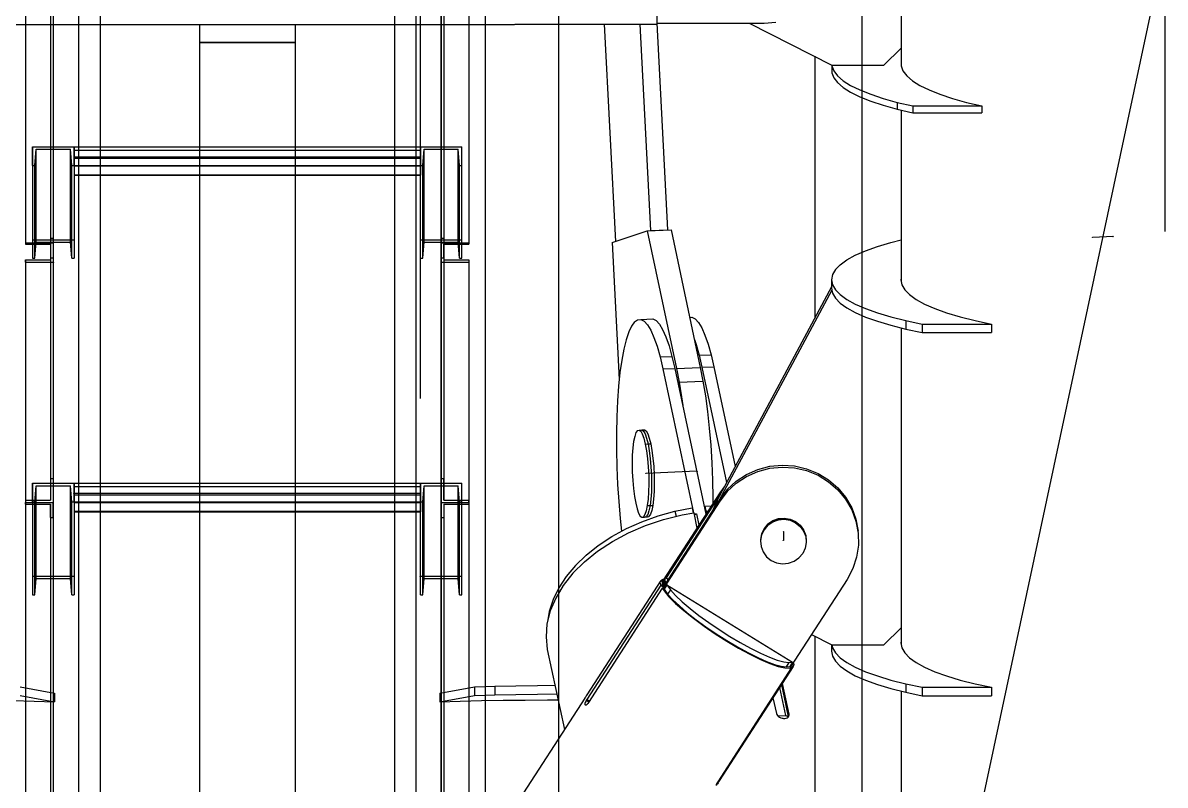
# Model space of a CAD drawing. Header units: millimetres. Extents: x 150209.93 to 150215.05, y 136675.65 to 136679.93.
# Drawn here: x 150213.5485 to 150213.6145, y 136676.2702 to 136676.3142 of the extents above; entities that cross this region are included whole.
import ezdxf

# ---------------------------------------------------------------- set-up
doc = ezdxf.new("R2010")
doc.units = ezdxf.units.MM
doc.header["$LTSCALE"] = 0.25
for name, pattern in [('CENTER', [50.8, 31.75, -6.35, 6.35, -6.35]), ('XKITLINE00', [0]), ('XKITLINE02', [4, 2, -2]), ('XKITLINE03', [6, 3, -1, 1, -1])]:
    doc.linetypes.add(name, pattern=pattern)

# ---------------------------------------------------------------- blocks, each defined once
blk = doc.blocks.new('çatıı')
at = {"color": 8, "linetype": 'CENTER'}
for p, q in [((23255, 3096.7), (23255, 4763.35)), ((23430, 2357.78), (23430, 3985.69)), ((23342.5, 3030.27), (23342.5, 3850.27)), ((22900, 2620.27), (23430, 3440.27)), ((23430, 2620.27), (23255, 3440.27)), ((23342.5, 3030.27), (23430, 3440.27)), ((23414.98, 3356.22), (23409.08, 3355.98)), ((23294.82, 3288.49), (23280.09, 3287.87)), ((23319.8, 3271), (23319.8, 3268.55))]:
    blk.add_line(p, q, dxfattribs=at)
at = {"color": 116, "linetype": 'XKITLINE02', "true_color": 0x136734}
for p, q in [((23122.41, 4187.77), (23122.41, 3000.84)), ((23122.94, 4187.77), (23122.94, 3002.41)), ((23207.04, 4187.77), (23207.04, 3002.41)), ((23207.57, 4187.77), (23207.57, 3000.84)), ((23104.64, 4168.77), (23104.64, 3002.41)), ((23225.34, 4168.77), (23225.34, 3002.41)), ((23105.17, 4166.61), (23105.17, 3000.84)), ((23224.81, 4166.61), (23224.81, 3000.84)), ((23115.02, 4010.31), (23115.02, 2304.77)), ((23122.52, 4010.31), (23122.52, 2304.77)), ((23207.47, 4010.11), (23207.47, 2304.77)), ((23214.97, 4010.31), (23214.97, 2597.45)), ((23115.87, 4009.98), (23115.87, 2305.1)), ((23214.12, 4009.98), (23214.12, 2597.45)), ((23122.52, 4005.73), (23122.52, 2597.45)), ((23207.47, 4005.52), (23207.47, 2597.45)), ((23114.92, 3997.81), (23114.92, 2298.3)), ((23115.45, 3998.62), (23115.45, 2299.1)), ((23213.68, 3998.62), (23213.68, 2597.45)), ((23214.53, 3998.62), (23214.52, 2299.1)), ((23215.06, 3997.81), (23215.06, 2298.3)), ((23232.3, 3997.81), (23232.29, 2298.3)), ((23232.83, 3998.62), (23232.82, 2299.1)), ((23116.3, 3967.65), (23116.3, 2597.45)), ((23233.68, 3786.04), (23233.68, 2597.45)), ((23101, 3473.64), (23101, 3353.99)), ((23101, 3473.21), (23101, 3353.99)), ((23108.2, 3473.21), (23108.2, 3350.1)), ((23109, 3473.64), (23109, 3350.1)), ((23220.98, 3473.64), (23220.98, 3350.1)), ((23221.78, 3473.21), (23221.78, 3350.1)), ((23228.98, 3473.64), (23228.98, 3353.99)), ((23116.3, 3463.1), (23116.3, 3417.45)), ((23122.52, 3463.1), (23122.52, 3417.45)), ((23207.47, 3463.1), (23207.47, 3417.45)), ((23213.68, 3463.1), (23213.68, 3417.45)), ((23233.68, 3463.1), (23233.68, 3417.45)), ((23103, 3376.75), (23103, 3382.09)), ((23103, 3382.09), (23115, 3382.09)), ((23103, 3382.09), (23103, 3349.93)), ((23103.68, 3376.75), (23104.07, 3381.41)), ((23104.07, 3381.41), (23113.94, 3381.41)), ((23104.07, 3354.6), (23104.07, 3381.41)), ((23114.32, 3376.75), (23113.94, 3381.41)), ((23113.94, 3354.6), (23113.94, 3381.41)), ((23115, 3382.09), (23115, 3373.88)), ((23115, 3382.09), (23122.52, 3382.09)), ((23115, 3376.75), (23115, 3382.09)), ((23115, 3382.09), (23115, 3349.93)), ((23115, 3381.16), (23214.98, 3381.16)), ((23207.47, 3382.09), (23214.98, 3382.09)), ((23214.98, 3382.09), (23214.98, 3373.88)), ((23214.98, 3355.27), (23214.98, 3382.09)), ((23214.98, 3376.75), (23214.98, 3382.09)), ((23214.98, 3382.09), (23226.98, 3382.09)), ((23215.66, 3376.75), (23216.05, 3381.41)), ((23216.05, 3354.6), (23216.05, 3381.41)), ((23216.05, 3381.41), (23225.92, 3381.41)), ((23225.92, 3354.6), (23225.92, 3381.41)), ((23226.3, 3376.75), (23225.92, 3381.41)), ((23226.98, 3355.27), (23226.98, 3382.09)), ((23226.98, 3376.75), (23226.98, 3382.09)), ((23115, 3379.22), (23122.52, 3379.22)), ((23115, 3378.79), (23214.98, 3378.79)), ((23207.47, 3379.22), (23214.98, 3379.22)), ((23103, 3376.75), (23103.68, 3376.75)), ((23103.68, 3349.93), (23103.68, 3376.75)), ((23114.32, 3376.75), (23115, 3376.75)), ((23114.32, 3349.93), (23114.32, 3376.75)), ((23115, 3376.75), (23214.98, 3376.75)), ((23115, 3376.59), (23214.98, 3376.59)), ((23115, 3374.04), (23214.98, 3374.04)), ((23115, 3373.88), (23122.52, 3373.88)), ((23207.47, 3373.88), (23214.98, 3373.88)), ((23214.98, 3349.93), (23214.98, 3376.75)), ((23214.98, 3376.75), (23215.66, 3376.75)), ((23215.66, 3349.93), (23215.66, 3376.75)), ((23226.3, 3349.93), (23226.3, 3376.75)), ((23226.3, 3376.75), (23226.98, 3376.75)), ((23226.98, 3349.93), (23226.98, 3376.75)), ((23101, 3354.42), (23109, 3354.42)), ((23101, 3353.99), (23108.2, 3353.99)), ((23103, 3355.27), (23115, 3355.27)), ((23103.68, 3349.93), (23104.07, 3354.6)), ((23104.07, 3354.6), (23113.94, 3354.6)), ((23108.2, 3355.75), (23109, 3355.75)), ((23108.2, 3355.75), (23108.2, 3349.48)), ((23108.2, 3355.75), (23108.2, 3280.15)), ((23109, 3355.75), (23109, 3348.78)), ((23109, 3355.75), (23109, 3279.46)), ((23114.32, 3349.93), (23113.94, 3354.6)), ((23214.98, 3349.93), (23214.98, 3355.27)), ((23214.98, 3355.27), (23226.98, 3355.27)), ((23215.66, 3349.93), (23216.05, 3354.6)), ((23216.05, 3354.6), (23225.92, 3354.6)), ((23220.98, 3355.75), (23220.98, 3286.42)), ((23220.98, 3355.75), (23221.78, 3355.75)), ((23220.98, 3350.1), (23220.98, 3354.42)), ((23220.98, 3354.42), (23228.98, 3354.42)), ((23221.78, 3355.75), (23221.78, 3286.42)), ((23221.78, 3350.1), (23221.78, 3353.99)), ((23221.78, 3353.99), (23228.98, 3353.99)), ((23226.3, 3349.93), (23225.92, 3354.6)), ((23226.98, 3349.93), (23226.98, 3355.27)), ((23228.98, 3353.99), (23228.98, 3354.42)), ((23220.98, 3352.26), (23220.98, 3279.46)), ((23221.78, 3352.26), (23221.78, 3280.15)), ((23101, 3349.48), (23108.2, 3349.48)), ((23101, 3348.78), (23101, 3349.48)), ((23101, 3349.48), (23101, 3279.46)), ((23101, 3348.78), (23109, 3348.78)), ((23103, 3349.93), (23103.68, 3349.93)), ((23108.2, 3350.1), (23109, 3350.1)), ((23114.32, 3349.93), (23115, 3349.93)), ((23214.98, 3349.93), (23215.66, 3349.93)), ((23220.98, 3350.1), (23221.78, 3350.1)), ((23220.98, 3348.78), (23228.98, 3348.78)), ((23221.78, 3349.48), (23228.98, 3349.48)), ((23226.3, 3349.93), (23226.98, 3349.93)), ((23228.98, 3349.48), (23228.98, 3279.46)), ((23103, 3279.66), (23103, 3285)), ((23103, 3285), (23115, 3285)), ((23103, 3285), (23103, 3252.84)), ((23108.2, 3286.42), (23109, 3286.42)), ((23115, 3285), (23115, 3276.79)), ((23115, 3285), (23122.52, 3285)), ((23115, 3279.66), (23115, 3285)), ((23115, 3285), (23115, 3252.84)), ((23207.47, 3285), (23214.98, 3285)), ((23214.98, 3285), (23214.98, 3276.79)), ((23214.98, 3258.18), (23214.98, 3285)), ((23214.98, 3279.66), (23214.98, 3285)), ((23214.98, 3285), (23226.98, 3285)), ((23220.98, 3279.46), (23220.98, 3286.42)), ((23220.98, 3286.42), (23221.78, 3286.42)), ((23221.78, 3280.15), (23221.78, 3286.42)), ((23226.98, 3258.18), (23226.98, 3285)), ((23226.98, 3279.66), (23226.98, 3285)), ((23103.68, 3279.66), (23104.07, 3284.32)), ((23104.07, 3284.32), (23113.94, 3284.32)), ((23104.07, 3257.5), (23104.07, 3284.32)), ((23114.32, 3279.66), (23113.94, 3284.32)), ((23113.94, 3257.5), (23113.94, 3284.32)), ((23115, 3284.07), (23214.98, 3284.07)), ((23115, 3282.13), (23122.52, 3282.13)), ((23115, 3281.7), (23214.98, 3281.7)), ((23207.47, 3282.13), (23214.98, 3282.13)), ((23215.66, 3279.66), (23216.05, 3284.32)), ((23216.05, 3257.5), (23216.05, 3284.32)), ((23216.05, 3284.32), (23225.92, 3284.32)), ((23225.92, 3257.5), (23225.92, 3284.32)), ((23226.3, 3279.66), (23225.92, 3284.32)), ((23101, 3280.15), (23108.2, 3280.15)), ((23101, 3279.46), (23109, 3279.46)), ((23101, 3279.02), (23101, 3279.46)), ((23101, 3279.46), (23109, 3279.46)), ((23101, 3279.46), (23101, 3159.81)), ((23101, 3279.02), (23108.2, 3279.02)), ((23103, 3279.66), (23103.68, 3279.66)), ((23103.68, 3252.84), (23103.68, 3279.66)), ((23108.2, 3275.14), (23108.2, 3279.02)), ((23108.2, 3279.02), (23108.2, 3155.92)), ((23109, 3275.14), (23109, 3279.46)), ((23109, 3279.46), (23109, 3155.92)), ((23114.32, 3279.66), (23115, 3279.66)), ((23114.32, 3252.84), (23114.32, 3279.66)), ((23115, 3279.66), (23214.98, 3279.66)), ((23115, 3279.5), (23214.98, 3279.5)), ((23214.98, 3252.84), (23214.98, 3279.66)), ((23214.98, 3279.66), (23215.66, 3279.66)), ((23215.66, 3252.84), (23215.66, 3279.66)), ((23220.98, 3279.46), (23228.98, 3279.46)), ((23220.98, 3279.46), (23220.98, 3155.92)), ((23220.98, 3279.46), (23228.98, 3279.46)), ((23221.78, 3280.15), (23228.98, 3280.15)), ((23221.78, 3279.02), (23221.78, 3155.92)), ((23221.78, 3279.02), (23228.98, 3279.02)), ((23226.3, 3252.84), (23226.3, 3279.66)), ((23226.3, 3279.66), (23226.98, 3279.66)), ((23226.98, 3252.84), (23226.98, 3279.66)), ((23228.98, 3279.46), (23228.98, 3280.15)), ((23228.98, 3279.46), (23228.98, 3159.81)), ((23108.2, 3275.14), (23109, 3275.14)), ((23115, 3276.95), (23214.98, 3276.95)), ((23115, 3276.79), (23122.52, 3276.79)), ((23207.47, 3276.79), (23214.98, 3276.79)), ((23220.98, 3275.14), (23221.78, 3275.14)), ((23103, 3258.18), (23115, 3258.18)), ((23103.68, 3252.84), (23104.07, 3257.5)), ((23104.07, 3257.5), (23113.94, 3257.5)), ((23114.32, 3252.84), (23113.94, 3257.5)), ((23214.98, 3252.84), (23214.98, 3258.18)), ((23214.98, 3258.18), (23226.98, 3258.18)), ((23215.66, 3252.84), (23216.05, 3257.5)), ((23216.05, 3257.5), (23225.92, 3257.5)), ((23226.3, 3252.84), (23225.92, 3257.5)), ((23226.98, 3252.84), (23226.98, 3258.18)), ((23103, 3252.84), (23103.68, 3252.84)), ((23114.32, 3252.84), (23115, 3252.84)), ((23214.98, 3252.84), (23215.66, 3252.84)), ((23226.3, 3252.84), (23226.98, 3252.84))]:
    blk.add_line(p, q, dxfattribs=at)
at = {"color": 1, "linetype": 'XKITLINE03'}
for p, q in [((23115.02, 4010.31), (23115.02, 2309.56)), ((23214.97, 2309.56), (23214.97, 4010.31)), ((23220.97, 2292.58), (23220.98, 4000.82)), ((23109, 3473.64), (23109, 3354.42)), ((23220.98, 3354.42), (23220.98, 3473.64)), ((23115, 3382.09), (23115, 3355.27)), ((23214.98, 3355.27), (23214.98, 3382.09)), ((23115, 3379.22), (23214.98, 3379.22)), ((23109, 3348.78), (23109, 3279.46)), ((23220.98, 3279.46), (23220.98, 3348.78)), ((23115, 3285), (23115, 3258.18)), ((23214.98, 3258.18), (23214.98, 3285)), ((23115, 3282.13), (23214.98, 3282.13)), ((23109, 3279.46), (23109, 3160.24)), ((23220.98, 3160.24), (23220.98, 3279.46))]:
    blk.add_line(p, q, dxfattribs=at)
at = {"color": 8, "linetype": 'XKITLINE00'}
for p, q in [((23353.8, 3462.9), (23353.8, 3410.58)), ((23283.2, 3435.18), (23283.2, 3417.6)), ((23087.8, 3417.45), (23242.19, 3417.45)), ((23151.2, 3417.45), (23151.2, 3096.7)), ((23178.8, 3417.45), (23178.8, 3096.7)), ((23242.19, 3417.45), (23242.36, 3417.46)), ((23242.36, 3417.46), (23242.6, 3417.47)), ((23242.6, 3417.47), (23242.89, 3417.48)), ((23242.89, 3417.48), (23243.2, 3417.48)), ((23243.2, 3417.48), (23283.2, 3417.48)), ((23268.03, 3417.48), (23271.3, 3354.78)), ((23278.35, 3417.48), (23281.46, 3357.92)), ((23283.2, 3417.82), (23314.2, 3417.82)), ((23283.2, 3417.6), (23283.2, 3417.48)), ((23283.25, 3417.82), (23286.37, 3358.13)), ((23309.91, 3417.82), (23333.8, 3405.71)), ((23314.2, 3417.82), (23317.64, 3418.09)), ((23151.2, 3412.32), (23178.8, 3412.32)), ((23151.2, 3412.16), (23178.8, 3412.16)), ((23348.8, 3405.71), (23353.8, 3410.58)), ((23353.8, 3410.58), (23353.8, 3405.35)), ((23328.85, 3408.22), (23328.85, 3332.67)), ((23353.8, 3406.96), (23353.76, 3406.88)), ((23353.76, 3406.88), (23353.76, 3405.44)), ((23333.76, 3405.73), (23333.76, 3405.44)), ((23333.76, 3405.44), (23334.31, 3404)), ((23333.76, 3405.44), (23333.76, 3403.49)), ((23333.76, 3403.49), (23334.31, 3402.05)), ((23333.8, 3405.71), (23348.8, 3405.71)), ((23334.31, 3404), (23335.4, 3402.58)), ((23353.76, 3405.44), (23354.31, 3404)), ((23354.31, 3404), (23355.4, 3402.58)), ((23334.31, 3402.05), (23335.4, 3400.63)), ((23335.4, 3402.58), (23337.03, 3401.18)), ((23335.4, 3400.63), (23337.03, 3399.23)), ((23337.03, 3401.18), (23339.18, 3399.82)), ((23355.4, 3402.58), (23357.03, 3401.18)), ((23357.03, 3401.18), (23359.18, 3399.82)), ((23337.03, 3399.23), (23339.18, 3397.87)), ((23339.18, 3399.82), (23341.83, 3398.51)), ((23339.18, 3397.87), (23341.83, 3396.56)), ((23341.83, 3398.51), (23344.98, 3397.25)), ((23344.98, 3397.25), (23348.59, 3396.05)), ((23359.18, 3399.82), (23361.83, 3398.51)), ((23361.83, 3398.51), (23364.98, 3397.25)), ((23364.98, 3397.25), (23368.59, 3396.05)), ((23341.83, 3396.56), (23344.98, 3395.3)), ((23344.98, 3395.3), (23348.59, 3394.1)), ((23348.59, 3396.05), (23352.65, 3394.93)), ((23348.59, 3394.1), (23352.65, 3392.98)), ((23352.65, 3394.93), (23357.11, 3393.89)), ((23352.65, 3394.93), (23352.65, 3392.98)), ((23357.11, 3393.89), (23377.11, 3393.89)), ((23357.11, 3393.89), (23357.11, 3391.94)), ((23368.59, 3396.05), (23372.65, 3394.93)), ((23372.65, 3394.93), (23377.11, 3393.89)), ((23377.11, 3393.89), (23377.11, 3391.94)), ((23352.65, 3392.98), (23357.11, 3391.94)), ((23353.8, 3392.71), (23353.8, 3343.24)), ((23357.11, 3391.94), (23377.11, 3391.94)), ((23270.34, 3354.45), (23280.48, 3357.88)), ((23280.48, 3357.88), (23287.35, 3358.17)), ((23280.48, 3357.88), (23288.93, 3318.14)), ((23281.46, 3357.92), (23286.37, 3358.13)), ((23287.35, 3358.17), (23295.8, 3318.43)), ((23270.34, 3354.45), (23272.4, 3314.92)), ((23346.91, 3353.34), (23350.8, 3354.5)), ((23350.8, 3354.5), (23353.8, 3355.26)), ((23338.1, 3349.46), (23340.54, 3350.81)), ((23340.54, 3350.81), (23343.48, 3352.11)), ((23343.48, 3352.11), (23346.91, 3353.34)), ((23336.18, 3348.07), (23334.8, 3346.66)), ((23336.18, 3348.07), (23338.1, 3349.46)), ((23333.97, 3345.21), (23333.7, 3343.76)), ((23334.8, 3346.66), (23333.97, 3345.21)), ((23353.8, 3344.29), (23353.7, 3343.76)), ((23333.7, 3341.7), (23300.65, 3280.09)), ((23333.8, 3340.77), (23301.28, 3280.14)), ((23333.7, 3343.76), (23333.7, 3341.33)), ((23333.7, 3343.76), (23333.97, 3342.31)), ((23333.7, 3341.33), (23333.8, 3340.8)), ((23333.8, 3340.8), (23333.8, 3340.77)), ((23333.8, 3340.77), (23333.8, 3340.77)), ((23333.8, 3340.77), (23333.97, 3339.88)), ((23333.97, 3342.31), (23334.8, 3340.87)), ((23334.8, 3340.87), (23336.18, 3339.45)), ((23353.7, 3343.76), (23353.97, 3342.31)), ((23353.97, 3342.31), (23354.8, 3340.87)), ((23354.8, 3340.87), (23356.18, 3339.45)), ((23333.97, 3339.88), (23334.8, 3338.43)), ((23334.8, 3338.43), (23336.18, 3337.02)), ((23336.18, 3339.45), (23338.1, 3338.06)), ((23338.1, 3338.06), (23340.54, 3336.72)), ((23356.18, 3339.45), (23358.1, 3338.06)), ((23358.1, 3338.06), (23360.54, 3336.72)), ((23336.18, 3337.02), (23338.1, 3335.63)), ((23338.1, 3335.63), (23340.54, 3334.28)), ((23340.54, 3336.72), (23343.48, 3335.42)), ((23340.54, 3334.28), (23343.48, 3332.99)), ((23343.48, 3335.42), (23346.91, 3334.19)), ((23346.91, 3334.19), (23350.8, 3333.02)), ((23360.54, 3336.72), (23363.48, 3335.42)), ((23363.48, 3335.42), (23366.91, 3334.19)), ((23366.91, 3334.19), (23370.8, 3333.02)), ((23276.8, 3331.58), (23275.94, 3330.39)), ((23276.8, 3331.58), (23277.7, 3332.22)), ((23277.7, 3332.22), (23278.63, 3332.3)), ((23278.63, 3332.3), (23282.06, 3332.44)), ((23278.63, 3332.3), (23279.58, 3331.82)), ((23279.58, 3331.82), (23280.53, 3330.78)), ((23280.53, 3330.78), (23281.48, 3329.21)), ((23282.06, 3332.44), (23283.01, 3331.96)), ((23283.01, 3331.96), (23283.97, 3330.93)), ((23283.97, 3330.93), (23284.92, 3329.36)), ((23292.73, 3332.89), (23293.35, 3332.91)), ((23293.35, 3332.91), (23294.3, 3332.43)), ((23294.3, 3332.43), (23295.26, 3331.4)), ((23295.26, 3331.4), (23296.21, 3329.83)), ((23343.48, 3332.99), (23346.91, 3331.75)), ((23346.91, 3331.75), (23350.8, 3330.59)), ((23350.8, 3333.02), (23355.12, 3331.94)), ((23355.12, 3331.94), (23355.12, 3329.5)), ((23355.12, 3331.94), (23359.84, 3330.94)), ((23359.84, 3330.94), (23359.84, 3328.5)), ((23359.84, 3330.94), (23379.84, 3330.94)), ((23370.8, 3333.02), (23375.12, 3331.94)), ((23375.12, 3331.94), (23379.84, 3330.94)), ((23379.84, 3330.94), (23379.84, 3328.5)), ((23275.13, 3328.67), (23274.39, 3326.44)), ((23275.94, 3330.39), (23275.13, 3328.67)), ((23281.48, 3329.21), (23282.42, 3327.12)), ((23284.92, 3329.36), (23285.85, 3327.26)), ((23296.21, 3329.83), (23297.14, 3327.74)), ((23297.14, 3327.74), (23298.04, 3325.15)), ((23350.8, 3330.59), (23355.12, 3329.5)), ((23353.8, 3329.83), (23353.8, 3243.29)), ((23355.12, 3329.5), (23359.84, 3328.5)), ((23359.84, 3328.5), (23379.84, 3328.5)), ((23274.39, 3326.44), (23273.71, 3323.72)), ((23282.42, 3327.12), (23283.32, 3324.53)), ((23283.32, 3324.53), (23284.18, 3321.49)), ((23285.85, 3327.26), (23286.76, 3324.68)), ((23286.76, 3324.68), (23287.62, 3321.63)), ((23294.08, 3326.52), (23294.61, 3325.01)), ((23294.61, 3325.01), (23295.47, 3321.96)), ((23298.04, 3325.15), (23298.91, 3322.11)), ((23273.71, 3323.72), (23273.12, 3320.55)), ((23284.18, 3321.49), (23287.62, 3321.63)), ((23284.18, 3321.49), (23285, 3318.02)), ((23287.62, 3321.63), (23288.43, 3318.16)), ((23295.47, 3321.96), (23298.91, 3322.11)), ((23295.47, 3321.96), (23296.28, 3318.49)), ((23298.91, 3322.11), (23299.72, 3318.64)), ((23273.12, 3320.55), (23272.61, 3316.97)), ((23285, 3318.02), (23288.43, 3318.16)), ((23285, 3318.02), (23293.86, 3276.48)), ((23288.43, 3318.16), (23297.42, 3276.06)), ((23288.93, 3318.14), (23295.8, 3318.43)), ((23288.93, 3318.14), (23289.69, 3314.22)), ((23295.8, 3318.43), (23296.56, 3314.51)), ((23296.28, 3318.49), (23299.72, 3318.64)), ((23296.28, 3318.49), (23303.39, 3285.19)), ((23299.72, 3318.64), (23305.87, 3289.81)), ((23272.61, 3316.97), (23272.2, 3313.02)), ((23289.69, 3314.22), (23296.56, 3314.51)), ((23296.56, 3314.51), (23297.25, 3310.25)), ((23272.2, 3313.02), (23271.89, 3308.76)), ((23289.69, 3314.22), (23290.38, 3309.96)), ((23271.89, 3308.76), (23271.68, 3304.23)), ((23290.38, 3309.96), (23290.71, 3307.5)), ((23297.25, 3310.25), (23297.85, 3305.7)), ((23297.85, 3305.7), (23298.37, 3300.92)), ((23271.68, 3304.23), (23271.58, 3299.5)), ((23271.58, 3299.5), (23271.59, 3294.62)), ((23276.86, 3298.54), (23276.55, 3297.06)), ((23277.23, 3299.62), (23276.86, 3298.54)), ((23277.65, 3300.24), (23277.23, 3299.62)), ((23277.65, 3300.24), (23278.11, 3300.38)), ((23278.11, 3300.38), (23278.89, 3300.42)), ((23278.11, 3300.38), (23278.58, 3300.04)), ((23278.58, 3300.04), (23279.05, 3299.23)), ((23278.89, 3300.42), (23279.68, 3300.45)), ((23278.89, 3300.42), (23279.37, 3300.07)), ((23278.89, 3300.42), (23279.37, 3300.07)), ((23279.05, 3299.23), (23279.5, 3297.98)), ((23279.37, 3300.07), (23279.84, 3299.26)), ((23279.37, 3300.07), (23279.84, 3299.26)), ((23279.5, 3297.98), (23279.91, 3296.34)), ((23279.68, 3300.45), (23280.15, 3300.11)), ((23279.84, 3299.26), (23280.28, 3298.01)), ((23279.84, 3299.26), (23280.28, 3298.01)), ((23280.15, 3300.11), (23280.62, 3299.3)), ((23280.28, 3298.01), (23280.7, 3296.37)), ((23280.28, 3298.01), (23280.7, 3296.37)), ((23280.62, 3299.3), (23281.07, 3298.05)), ((23281.07, 3298.05), (23281.48, 3296.41)), ((23298.37, 3300.92), (23298.79, 3295.99)), ((23271.59, 3294.62), (23271.7, 3289.66)), ((23276.32, 3295.21), (23276.17, 3293.08)), ((23276.55, 3297.06), (23276.32, 3295.21)), ((23279.91, 3296.34), (23280.7, 3296.37)), ((23279.91, 3296.34), (23280.27, 3294.37)), ((23280.7, 3296.37), (23281.48, 3296.41)), ((23280.7, 3296.37), (23281.05, 3294.4)), ((23280.7, 3296.37), (23281.05, 3294.4)), ((23281.48, 3296.41), (23281.84, 3294.44)), ((23298.79, 3295.99), (23299.1, 3290.95)), ((23276.17, 3293.08), (23276.11, 3290.75)), ((23280.27, 3294.37), (23280.56, 3292.15)), ((23280.56, 3292.15), (23280.77, 3289.76)), ((23281.05, 3294.4), (23281.35, 3292.18)), ((23281.05, 3294.4), (23281.35, 3292.18)), ((23281.35, 3292.18), (23281.56, 3289.79)), ((23281.35, 3292.18), (23281.56, 3289.79)), ((23281.84, 3294.44), (23282.13, 3292.22)), ((23282.13, 3292.22), (23282.34, 3289.83)), ((23271.7, 3289.66), (23271.91, 3284.67)), ((23276.11, 3290.75), (23276.15, 3288.31)), ((23276.15, 3288.31), (23276.27, 3285.85)), ((23280.77, 3289.76), (23280.9, 3287.3)), ((23281.56, 3289.79), (23281.69, 3287.33)), ((23281.56, 3289.79), (23281.69, 3287.33)), ((23282.34, 3289.83), (23282.47, 3287.36)), ((23299.1, 3290.95), (23299.31, 3285.88)), ((23309.15, 3287.54), (23312.41, 3289)), ((23309.15, 3286.98), (23312.41, 3288.44)), ((23312.41, 3289), (23315.87, 3289.91)), ((23312.41, 3288.44), (23315.87, 3289.35)), ((23315.87, 3289.91), (23319.44, 3290.26)), ((23315.87, 3289.35), (23319.44, 3289.7)), ((23319.44, 3290.26), (23323.01, 3290.03)), ((23319.44, 3289.7), (23323.01, 3289.47)), ((23323.01, 3290.03), (23326.5, 3289.22)), ((23323.01, 3289.47), (23326.5, 3288.67)), ((23326.5, 3289.22), (23329.81, 3287.87)), ((23326.5, 3288.67), (23329.81, 3287.32)), ((23271.91, 3284.67), (23272.23, 3279.73)), ((23276.27, 3285.85), (23276.49, 3283.46)), ((23280.94, 3284.85), (23280.88, 3282.52)), ((23280.9, 3287.3), (23280.94, 3284.85)), ((23281.72, 3284.89), (23281.66, 3282.55)), ((23281.72, 3284.89), (23281.66, 3282.55)), ((23281.69, 3287.33), (23281.72, 3284.89)), ((23281.69, 3287.33), (23281.72, 3284.89)), ((23282.51, 3284.92), (23282.45, 3282.59)), ((23282.47, 3287.36), (23282.51, 3284.92)), ((23299.31, 3285.88), (23299.41, 3280.84)), ((23303.59, 3283.18), (23306.19, 3285.58)), ((23303.59, 3282.62), (23306.19, 3285.03)), ((23306.19, 3285.58), (23309.15, 3287.54)), ((23306.19, 3285.03), (23309.15, 3286.98)), ((23329.81, 3287.87), (23332.84, 3286.01)), ((23329.81, 3287.32), (23332.84, 3285.45)), ((23332.84, 3286.01), (23335.52, 3283.69)), ((23332.84, 3285.45), (23335.52, 3283.13)), ((23276.49, 3283.46), (23276.78, 3281.24)), ((23280.88, 3282.52), (23280.73, 3280.39)), ((23281.66, 3282.55), (23281.52, 3280.43)), ((23281.66, 3282.55), (23281.52, 3280.43)), ((23282.45, 3282.59), (23282.3, 3280.46)), ((23301.44, 3282.28), (23285.12, 3257.04)), ((23301.44, 3281.72), (23285.91, 3257.71)), ((23302.72, 3283.95), (23301.44, 3282.28)), ((23303.59, 3283.18), (23301.44, 3280.38)), ((23303.59, 3282.62), (23301.44, 3279.83)), ((23301.44, 3282.28), (23301.44, 3281.72)), ((23301.74, 3282.12), (23301.44, 3281.72)), ((23303.59, 3283.18), (23303.59, 3282.62)), ((23335.52, 3283.69), (23337.76, 3280.97)), ((23335.52, 3283.13), (23337.76, 3280.41)), ((23272.23, 3279.73), (23272.65, 3274.88)), ((23276.78, 3281.24), (23277.14, 3279.27)), ((23277.14, 3279.27), (23277.55, 3277.63)), ((23280.5, 3278.55), (23280.19, 3277.06)), ((23280.73, 3280.39), (23280.5, 3278.55)), ((23280.5, 3278.55), (23281.28, 3278.58)), ((23281.28, 3278.58), (23280.97, 3277.1)), ((23281.28, 3278.58), (23280.97, 3277.1)), ((23281.52, 3280.43), (23281.28, 3278.58)), ((23281.52, 3280.43), (23281.28, 3278.58)), ((23281.28, 3278.58), (23282.07, 3278.62)), ((23282.07, 3278.62), (23281.76, 3277.13)), ((23282.3, 3280.46), (23282.07, 3278.62)), ((23301.44, 3280.38), (23284.86, 3254.73)), ((23301.44, 3279.83), (23285.12, 3254.59)), ((23297.11, 3278.37), (23297.03, 3277.88)), ((23297.11, 3278.37), (23299.02, 3278.53)), ((23297.11, 3278.37), (23297.5, 3276.53)), ((23300.65, 3280.09), (23299.28, 3277.05)), ((23299.41, 3280.84), (23299.4, 3279.13)), ((23300.65, 3280.09), (23300.65, 3279.17)), ((23301.44, 3280.38), (23301.44, 3279.83)), ((23337.76, 3280.97), (23339.52, 3277.92)), ((23337.76, 3280.41), (23339.52, 3277.36)), ((23272.65, 3274.88), (23273.06, 3271.18)), ((23277.55, 3277.63), (23278, 3276.38)), ((23278, 3276.38), (23278.47, 3275.56)), ((23278.47, 3275.56), (23278.94, 3275.22)), ((23278.93, 3273.93), (23283.62, 3275.6)), ((23278.94, 3275.22), (23279.39, 3275.37)), ((23278.94, 3275.22), (23279.72, 3275.26)), ((23279.82, 3275.99), (23279.39, 3275.37)), ((23279.72, 3275.26), (23280.18, 3275.4)), ((23279.72, 3275.26), (23280.18, 3275.4)), ((23279.72, 3275.26), (23280.51, 3275.29)), ((23280.19, 3277.06), (23279.82, 3275.99)), ((23280.6, 3276.02), (23280.18, 3275.4)), ((23280.6, 3276.02), (23280.18, 3275.4)), ((23280.51, 3275.29), (23280.96, 3275.43)), ((23280.97, 3277.1), (23280.6, 3276.02)), ((23280.97, 3277.1), (23280.6, 3276.02)), ((23281.39, 3276.05), (23280.96, 3275.43)), ((23281.76, 3277.13), (23281.39, 3276.05)), ((23283.62, 3275.6), (23288.48, 3276.93)), ((23285.19, 3274.6), (23290.54, 3275.93)), ((23288.48, 3276.93), (23293.42, 3277.89)), ((23288.48, 3276.93), (23288.78, 3275.5)), ((23290.54, 3275.93), (23293.88, 3276.49)), ((23293.42, 3277.89), (23293.73, 3276.46)), ((23293.88, 3276.49), (23294.83, 3272.06)), ((23293.95, 3276.16), (23294.7, 3276.19)), ((23294.01, 3275.91), (23294.7, 3276.19)), ((23294.7, 3276.19), (23295.4, 3272.93)), ((23297.5, 3276.53), (23297.42, 3276.07)), ((23297.57, 3276.96), (23297.44, 3276.15)), ((23297.44, 3276.15), (23297.45, 3276.11)), ((23297.57, 3276.96), (23298.02, 3277)), ((23297.57, 3276.96), (23297.67, 3276.46)), ((23316.72, 3274.24), (23318.33, 3274.82)), ((23318.33, 3274.82), (23320.05, 3274.98)), ((23318.33, 3274.65), (23320.05, 3274.8)), ((23318.33, 3274.65), (23320.05, 3274.8)), ((23320.05, 3274.98), (23321.75, 3274.7)), ((23320.05, 3274.8), (23321.75, 3274.52)), ((23320.05, 3274.8), (23321.75, 3274.52)), ((23339.52, 3277.92), (23340.74, 3274.64)), ((23339.52, 3277.36), (23340.74, 3274.08)), ((23270.23, 3269.64), (23274.44, 3271.93)), ((23274.44, 3271.93), (23278.93, 3273.93)), ((23275.05, 3270.73), (23280, 3272.86)), ((23280, 3272.86), (23285.19, 3274.6)), ((23314.21, 3271.98), (23313.49, 3270.45)), ((23314.21, 3271.8), (23313.49, 3270.27)), ((23314.21, 3271.8), (23313.49, 3270.27)), ((23314.21, 3271.62), (23313.49, 3270.1)), ((23315.31, 3273.27), (23314.21, 3271.98)), ((23315.31, 3273.09), (23314.21, 3271.8)), ((23315.31, 3273.09), (23314.21, 3271.8)), ((23315.31, 3272.91), (23314.21, 3271.62)), ((23314.21, 3271.98), (23314.21, 3271.8)), ((23314.21, 3271.8), (23314.21, 3271.62)), ((23315.31, 3273.27), (23316.72, 3274.24)), ((23315.31, 3273.09), (23316.72, 3274.06)), ((23315.31, 3273.09), (23316.72, 3274.06)), ((23315.31, 3272.91), (23316.72, 3273.88)), ((23316.72, 3274.06), (23318.33, 3274.65)), ((23316.72, 3274.06), (23318.33, 3274.65)), ((23316.72, 3273.88), (23318.33, 3274.47)), ((23318.33, 3274.47), (23320.05, 3274.62)), ((23320.05, 3274.62), (23321.75, 3274.34)), ((23321.75, 3274.7), (23323.31, 3273.99)), ((23321.75, 3274.52), (23323.31, 3273.81)), ((23321.75, 3274.52), (23323.31, 3273.81)), ((23321.75, 3274.34), (23323.31, 3273.64)), ((23323.31, 3273.99), (23323.31, 3273.81)), ((23323.31, 3273.99), (23324.64, 3272.92)), ((23323.31, 3273.81), (23324.64, 3272.74)), ((23323.31, 3273.81), (23324.64, 3272.74)), ((23323.31, 3273.81), (23323.31, 3273.64)), ((23323.31, 3273.64), (23324.64, 3272.56)), ((23324.64, 3272.92), (23325.63, 3271.55)), ((23324.64, 3272.74), (23325.63, 3271.37)), ((23324.64, 3272.74), (23325.63, 3271.37)), ((23324.64, 3272.56), (23325.63, 3271.19)), ((23325.63, 3271.55), (23326.23, 3269.97)), ((23340.74, 3274.64), (23341.39, 3271.2)), ((23340.74, 3274.08), (23341.39, 3270.64)), ((23266.15, 3265.44), (23270.41, 3268.25)), ((23266.34, 3267.07), (23270.23, 3269.64)), ((23270.41, 3268.25), (23275.05, 3270.73)), ((23313.49, 3270.45), (23313.2, 3268.8)), ((23313.49, 3270.27), (23313.2, 3268.62)), ((23313.49, 3270.27), (23313.2, 3268.62)), ((23313.49, 3270.1), (23313.2, 3268.44)), ((23313.2, 3268.8), (23313.2, 3268.62)), ((23313.2, 3268.62), (23313.2, 3268.44)), ((23313.2, 3268.44), (23313.36, 3266.77)), ((23325.63, 3271.37), (23326.23, 3269.79)), ((23325.63, 3271.37), (23326.23, 3269.79)), ((23325.63, 3271.19), (23326.23, 3269.62)), ((23326.23, 3269.97), (23326.39, 3268.3)), ((23326.23, 3269.79), (23326.39, 3268.12)), ((23326.23, 3269.79), (23326.39, 3268.12)), ((23326.23, 3269.62), (23326.39, 3267.94)), ((23341.39, 3270.64), (23341.45, 3267.15)), ((23262.33, 3262.36), (23266.15, 3265.44)), ((23262.83, 3264.27), (23266.34, 3267.07)), ((23313.36, 3266.77), (23313.96, 3265.19)), ((23313.96, 3265.19), (23314.95, 3263.82)), ((23326.1, 3266.29), (23325.38, 3264.76)), ((23326.39, 3267.94), (23326.1, 3266.29)), ((23341.45, 3267.15), (23340.92, 3263.7)), ((23259.01, 3259.04), (23262.33, 3262.36)), ((23259.72, 3261.27), (23262.83, 3264.27)), ((23314.95, 3263.82), (23316.28, 3262.75)), ((23316.28, 3262.75), (23317.84, 3262.05)), ((23317.84, 3262.05), (23319.54, 3261.76)), ((23319.54, 3261.76), (23321.26, 3261.92)), ((23321.26, 3261.92), (23322.87, 3262.5)), ((23322.87, 3262.5), (23324.28, 3263.47)), ((23325.38, 3264.76), (23324.28, 3263.47)), ((23340.92, 3263.7), (23339.81, 3260.37)), ((23259.01, 3259.04), (23256.23, 3255.54)), ((23259.72, 3261.27), (23257.08, 3258.1)), ((23339.81, 3260.37), (23338.16, 3257.27)), ((23256.23, 3255.54), (23254.04, 3251.9)), ((23257.08, 3258.1), (23254.92, 3254.81)), ((23284.37, 3256.93), (23263.04, 3223.94)), ((23284.37, 3255.63), (23263.04, 3222.64)), ((23284.37, 3256.93), (23284.15, 3256.41)), ((23284.15, 3256.41), (23284.37, 3255.63)), ((23284.37, 3256.93), (23284.9, 3256.6)), ((23284.37, 3255.63), (23285.12, 3255.17)), ((23284.81, 3257.25), (23284.54, 3256.82)), ((23284.78, 3256.35), (23284.74, 3256.05)), ((23284.74, 3256.05), (23284.78, 3255.7)), ((23285.58, 3257.59), (23284.78, 3256.35)), ((23285.58, 3256.94), (23284.78, 3255.7)), ((23284.9, 3256.6), (23284.78, 3256.35)), ((23284.78, 3255.7), (23284.91, 3255.3)), ((23284.81, 3257.25), (23285.32, 3257.44)), ((23284.81, 3257.25), (23285.12, 3257.06)), ((23285.7, 3257.83), (23284.9, 3256.6)), ((23285.7, 3256.54), (23284.91, 3255.3)), ((23284.91, 3255.3), (23285.12, 3255.17)), ((23285.12, 3257.04), (23285.12, 3256.94)), ((23285.32, 3257.44), (23285.38, 3257.44)), ((23286.15, 3255.66), (23285.35, 3254.43)), ((23285.58, 3257.59), (23285.54, 3257.29)), ((23285.54, 3257.29), (23285.58, 3256.94)), ((23285.7, 3257.83), (23285.58, 3257.59)), ((23285.58, 3256.94), (23285.7, 3256.54)), ((23285.7, 3257.83), (23286.53, 3257.33)), ((23285.7, 3256.54), (23285.92, 3256.41)), ((23286.15, 3255.66), (23322.41, 3233.39)), ((23286.15, 3255.66), (23287.17, 3254.27)), ((23338.16, 3257.27), (23321.84, 3232.04)), ((23254.04, 3251.9), (23252.47, 3248.18)), ((23254.92, 3254.81), (23253.28, 3251.43)), ((23284.81, 3254.76), (23263.49, 3221.77)), ((23284.81, 3254.76), (23285.35, 3254.43)), ((23284.81, 3254.76), (23285.32, 3253.95)), ((23285.12, 3254.78), (23285.03, 3254.63)), ((23285.12, 3254.78), (23285.12, 3254.59)), ((23285.12, 3254.59), (23285.36, 3254.44)), ((23285.32, 3253.95), (23286.74, 3252.27)), ((23285.35, 3254.43), (23286.37, 3253.03)), ((23287.17, 3254.27), (23286.37, 3253.03)), ((23286.37, 3253.03), (23287.85, 3251.41)), ((23286.74, 3252.27), (23288.67, 3250.36)), ((23287.17, 3254.27), (23288.65, 3252.65)), ((23288.65, 3252.65), (23290.56, 3250.84)), ((23253.28, 3251.43), (23252.18, 3248.01)), ((23287.85, 3251.41), (23289.76, 3249.61)), ((23288.67, 3250.36), (23291.06, 3248.27)), ((23289.76, 3249.61), (23292.03, 3247.66)), ((23290.56, 3250.84), (23292.83, 3248.9)), ((23292.83, 3248.9), (23295.41, 3246.87)), ((23252.47, 3248.18), (23251.53, 3244.44)), ((23252.18, 3248.01), (23251.71, 3245.14)), ((23291.06, 3248.27), (23293.82, 3246.06)), ((23292.03, 3247.66), (23294.61, 3245.64)), ((23293.82, 3246.06), (23296.87, 3243.81)), ((23294.61, 3245.64), (23297.43, 3243.58)), ((23295.41, 3246.87), (23298.23, 3244.82)), ((23251.53, 3244.44), (23251.25, 3240.72)), ((23296.87, 3243.81), (23300.13, 3241.58)), ((23297.43, 3243.58), (23300.42, 3241.55)), ((23298.23, 3244.82), (23301.22, 3242.79)), ((23301.22, 3242.79), (23304.28, 3240.83)), ((23348.8, 3238.42), (23353.8, 3243.29)), ((23353.8, 3243.29), (23353.8, 3238.45)), ((23251.25, 3240.72), (23251.63, 3237.08)), ((23300.13, 3241.58), (23303.48, 3239.44)), ((23300.42, 3241.55), (23303.48, 3239.6)), ((23303.48, 3239.6), (23306.55, 3237.78)), ((23303.48, 3239.44), (23306.84, 3237.46)), ((23304.28, 3240.83), (23307.35, 3239.02)), ((23307.35, 3239.02), (23310.33, 3237.38)), ((23327.9, 3241.4), (23333.8, 3238.42)), ((23328.85, 3240.92), (23328.85, 3128.29)), ((23333.7, 3238.47), (23333.7, 3236.54)), ((23353.8, 3239.5), (23353.7, 3238.97)), ((23353.7, 3238.97), (23353.97, 3237.52)), ((23251.63, 3237.08), (23256.56, 3213.98)), ((23306.55, 3237.78), (23309.53, 3236.15)), ((23306.84, 3237.46), (23310.1, 3235.69)), ((23309.53, 3236.15), (23312.36, 3234.74)), ((23310.1, 3235.69), (23313.15, 3234.19)), ((23310.33, 3237.38), (23313.16, 3235.97)), ((23313.16, 3235.97), (23315.74, 3234.83)), ((23333.7, 3236.54), (23333.97, 3235.08)), ((23333.8, 3238.42), (23333.97, 3237.52)), ((23333.8, 3238.42), (23348.8, 3238.42)), ((23333.97, 3237.52), (23334.8, 3236.08)), ((23334.8, 3236.08), (23336.18, 3234.66)), ((23353.97, 3237.52), (23354.8, 3236.08)), ((23354.8, 3236.08), (23356.18, 3234.66)), ((23322.6, 3232.15), (23301.28, 3199.16)), ((23312.36, 3234.74), (23314.94, 3233.59)), ((23313.15, 3234.19), (23315.91, 3233)), ((23314.94, 3233.59), (23317.21, 3232.74)), ((23315.74, 3234.83), (23318.01, 3233.98)), ((23315.91, 3233), (23318.29, 3232.17)), ((23317.21, 3232.74), (23319.11, 3232.21)), ((23318.01, 3233.98), (23319.91, 3233.45)), ((23318.29, 3232.17), (23320.23, 3231.71)), ((23319.11, 3232.21), (23320.59, 3232.02)), ((23319.91, 3233.45), (23321.39, 3233.25)), ((23321.39, 3233.25), (23320.59, 3232.02)), ((23320.59, 3232.02), (23321.61, 3232.15)), ((23321.39, 3233.25), (23322.41, 3233.39)), ((23322.41, 3233.39), (23321.61, 3232.15)), ((23321.61, 3232.15), (23322.15, 3231.82)), ((23321.62, 3232.17), (23321.84, 3232.04)), ((23321.75, 3232.09), (23321.74, 3232.07)), ((23322.11, 3232.45), (23322.6, 3232.15)), ((23322.82, 3232.67), (23322.6, 3232.15)), ((23322.65, 3233.28), (23322.82, 3232.67)), ((23333.97, 3235.08), (23334.8, 3233.64)), ((23334.8, 3233.64), (23336.18, 3232.22)), ((23336.18, 3234.66), (23338.1, 3233.27)), ((23336.18, 3232.22), (23338.1, 3230.84)), ((23338.1, 3233.27), (23340.54, 3231.93)), ((23340.54, 3231.93), (23343.48, 3230.63)), ((23356.18, 3234.66), (23358.1, 3233.27)), ((23358.1, 3233.27), (23360.54, 3231.93)), ((23360.54, 3231.93), (23363.48, 3230.63)), ((23322.15, 3231.82), (23300.83, 3198.83)), ((23320.23, 3231.71), (23321.65, 3231.64)), ((23321.65, 3231.64), (23322.15, 3231.82)), ((23338.1, 3230.84), (23340.54, 3229.49)), ((23340.54, 3229.49), (23343.48, 3228.19)), ((23343.48, 3230.63), (23346.91, 3229.4)), ((23346.91, 3229.4), (23350.8, 3228.23)), ((23363.48, 3230.63), (23366.91, 3229.4)), ((23366.91, 3229.4), (23370.8, 3228.23)), ((23099.43, 3226.27), (23109.37, 3224.48)), ((23220.62, 3224.48), (23230.56, 3226.27)), ((23230.56, 3226.27), (23236.45, 3226.44)), ((23230.56, 3226.27), (23230.56, 3223.77)), ((23236.45, 3226.44), (23242.54, 3226.57)), ((23236.45, 3226.44), (23236.45, 3223.94)), ((23242.54, 3226.57), (23248.79, 3226.68)), ((23248.79, 3226.68), (23253.84, 3226.73)), ((23318.69, 3226.1), (23320.42, 3218)), ((23319.19, 3226.87), (23321.14, 3217.73)), ((23319.21, 3226.9), (23321.19, 3217.63)), ((23319.44, 3227.26), (23321.34, 3218.37)), ((23343.48, 3228.19), (23346.91, 3226.96)), ((23346.91, 3226.96), (23350.8, 3225.8)), ((23350.8, 3228.23), (23355.12, 3227.15)), ((23350.8, 3225.8), (23355.12, 3224.71)), ((23355.12, 3227.15), (23355.12, 3224.71)), ((23355.12, 3227.15), (23359.84, 3226.14)), ((23359.84, 3226.14), (23359.84, 3223.71)), ((23359.84, 3226.14), (23379.84, 3226.14)), ((23370.8, 3228.23), (23375.12, 3227.15)), ((23375.12, 3227.15), (23379.84, 3226.14)), ((23379.84, 3226.14), (23379.84, 3223.71)), ((23262.42, 3223.04), (23029.49, 2862.66)), ((23097.39, 3222.29), (23103.48, 3222.15)), ((23099.43, 3223.77), (23109.37, 3221.98)), ((23103.48, 3222.15), (23109.37, 3221.98)), ((23109.37, 3224.48), (23109.37, 3221.98)), ((23220.62, 3224.48), (23220.62, 3221.98)), ((23220.62, 3221.98), (23230.56, 3223.77)), ((23220.62, 3221.98), (23226.51, 3222.15)), ((23226.51, 3222.15), (23232.6, 3222.29)), ((23230.56, 3223.77), (23236.45, 3223.94)), ((23232.6, 3222.29), (23238.86, 3222.39)), ((23236.45, 3223.94), (23242.54, 3224.08)), ((23238.86, 3222.39), (23245.23, 3222.46)), ((23242.54, 3224.08), (23248.79, 3224.18)), ((23245.23, 3222.46), (23251.67, 3222.5)), ((23248.79, 3224.18), (23254.37, 3224.24)), ((23251.67, 3222.5), (23254.75, 3222.5)), ((23262.47, 3223.09), (23262.42, 3223.04)), ((23262.56, 3223.22), (23262.47, 3223.09)), ((23262.7, 3223.41), (23262.56, 3223.22)), ((23262.7, 3222.04), (23262.56, 3221.75)), ((23262.86, 3223.66), (23262.7, 3223.41)), ((23262.86, 3222.34), (23262.7, 3222.04)), ((23263.04, 3223.94), (23262.86, 3223.66)), ((23263.04, 3222.64), (23262.86, 3222.34)), ((23262.86, 3222.34), (23263.58, 3221.9)), ((23263.04, 3222.64), (23263.77, 3222.2)), ((23316.78, 3223.14), (23317.76, 3218.54)), ((23319.81, 3223.97), (23319.83, 3223.98)), ((23353.8, 3225.04), (23353.8, 2655.53)), ((23355.12, 3224.71), (23359.84, 3223.71)), ((23359.84, 3223.71), (23379.84, 3223.71)), ((23262.47, 3221.5), (23262.42, 3221.3)), ((23262.42, 3221.3), (23262.42, 3221.27)), ((23262.42, 3221.27), (23262.47, 3221.14)), ((23262.56, 3221.75), (23262.47, 3221.5)), ((23262.47, 3221.14), (23262.57, 3221.05)), ((23262.57, 3221.05), (23262.72, 3221.05)), ((23262.72, 3221.05), (23262.89, 3221.12)), ((23262.89, 3221.12), (23263.09, 3221.27)), ((23263.3, 3221.49), (23263.09, 3221.27)), ((23263.49, 3221.77), (23263.3, 3221.49)), ((23317.76, 3218.54), (23317.87, 3218.24)), ((23317.87, 3218.24), (23318.07, 3217.95)), ((23318.07, 3217.95), (23318.33, 3217.69)), ((23318.11, 3217.9), (23320.42, 3218)), ((23318.33, 3217.69), (23318.67, 3217.48)), ((23318.67, 3217.48), (23319.04, 3217.31)), ((23319.04, 3217.31), (23319.45, 3217.21)), ((23319.45, 3217.21), (23319.61, 3217.2)), ((23319.61, 3217.2), (23319.85, 3217.16)), ((23319.85, 3217.16), (23320.24, 3217.16)), ((23320.24, 3217.16), (23320.59, 3217.23)), ((23320.42, 3218), (23321.14, 3217.73)), ((23320.59, 3217.23), (23320.9, 3217.36)), ((23320.9, 3217.36), (23321.13, 3217.55)), ((23321.14, 3217.73), (23321.11, 3217.53)), ((23321.29, 3217.79), (23321.13, 3217.55)), ((23321.34, 3218.37), (23321.23, 3217.7)), ((23321.36, 3218.07), (23321.29, 3217.79)), ((23321.34, 3218.37), (23321.36, 3218.07)), ((23301.09, 3198.86), (23300.91, 3198.57)), ((23300.92, 3198.97), (23301.09, 3198.86)), ((23301.28, 3199.16), (23301.09, 3198.86)), ((23301.11, 3199.27), (23301.28, 3199.16)), ((23300.41, 3198.08), (23300.36, 3197.93)), ((23300.36, 3197.93), (23300.36, 3197.84)), ((23300.51, 3198.29), (23300.41, 3198.08)), ((23300.65, 3198.55), (23300.51, 3198.29)), ((23300.61, 3198.08), (23300.51, 3197.91)), ((23300.74, 3198.3), (23300.61, 3198.08)), ((23300.83, 3198.83), (23300.65, 3198.55)), ((23300.91, 3198.57), (23300.74, 3198.3))]:
    blk.add_line(p, q, dxfattribs=at)
at = {"color": 7, "linetype": 'XKITLINE00'}
for p, q in [((23116.3, 3417.45), (23116.3, 2996.97)), ((23122.52, 3417.45), (23122.52, 3006.6)), ((23207.47, 3417.45), (23207.47, 3138.02)), ((23213.68, 3417.45), (23213.68, 3147.63)), ((23233.68, 3417.45), (23233.68, 3178.57)), ((23122.52, 3382.09), (23207.47, 3382.09)), ((23122.52, 3379.22), (23207.47, 3379.22)), ((23122.52, 3373.88), (23207.47, 3373.88)), ((23122.52, 3285), (23207.47, 3285)), ((23122.52, 3282.13), (23207.47, 3282.13)), ((23122.52, 3276.79), (23207.47, 3276.79))]:
    blk.add_line(p, q, dxfattribs=at)
at = {"color": 1, "linetype": 'XKITLINE00'}
for centre in [(23115, 3382.09), (23214.98, 3382.09), (23115, 3379.22), (23214.98, 3379.22), (23109, 3354.42), (23115, 3355.27), (23214.98, 3355.27), (23220.98, 3354.42), (23109, 3348.78), (23220.98, 3348.78), (23115, 3285), (23214.98, 3285), (23115, 3282.13), (23214.98, 3282.13), (23109, 3279.46), (23109, 3279.46), (23220.98, 3279.46), (23220.98, 3279.46), (23115, 3258.18), (23214.98, 3258.18)]:
    blk.add_circle(centre, 0.05, dxfattribs=at)
at = {"color": 8, "linetype": 'XKITLINE00'}
for centre in [(23409.08, 3355.98), (23414.98, 3356.22), (23280.09, 3287.87), (23294.82, 3288.49), (23319.8, 3271), (23319.8, 3268.55)]:
    blk.add_circle(centre, 0.05, dxfattribs=at)

msp = doc.modelspace()

# ---------------------------------------------------------------- block references
at = {"xscale": 0.0002000170049888334, "yscale": 0.0002000170049888334, "zscale": 0.0002000170049888334}
msp.add_blockref('çatıı', (150208.928067, 136675.630592), dxfattribs=at)

doc.saveas('drawing.dxf')
